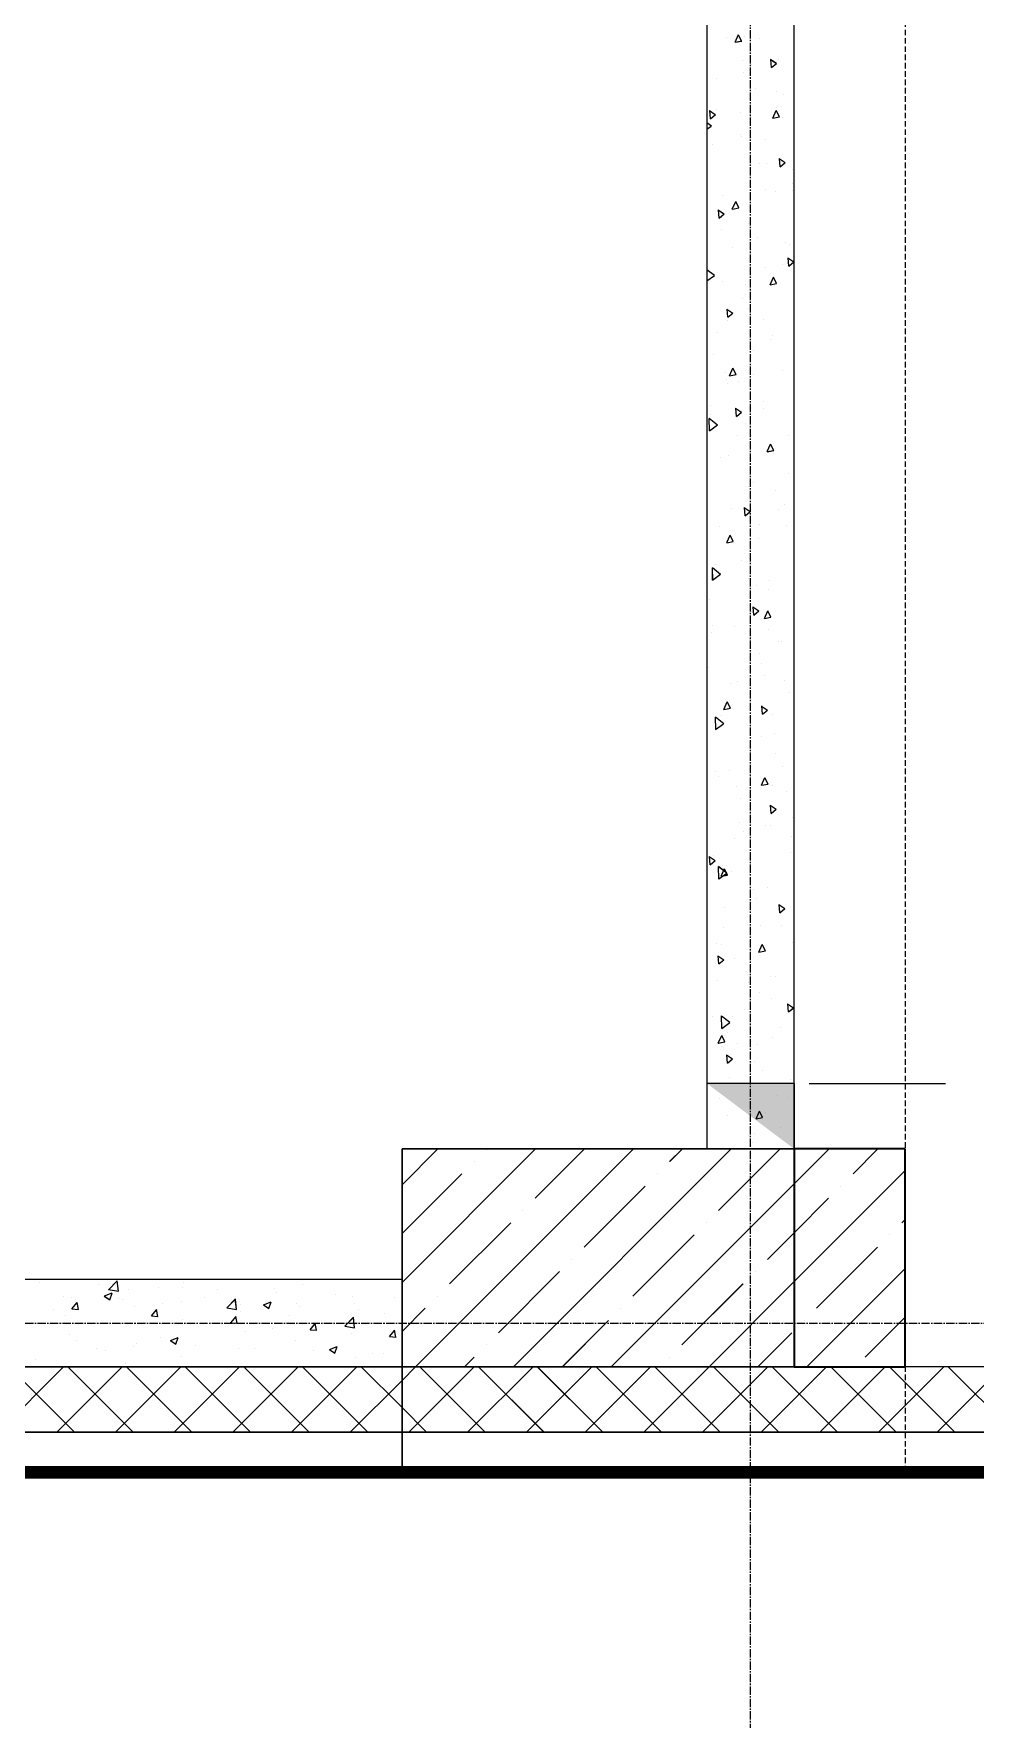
# Model space of a CAD drawing. Header units: millimetres. Extents: x 470010 to 1231400, y -134005 to 421770.
# Drawn here: x 832477 to 834639, y 135304 to 139172 of the extents above; entities that cross this region are included whole.
import ezdxf
from ezdxf.enums import TextEntityAlignment as Align

# ---------------------------------------------------------------- set-up
doc = ezdxf.new("R2010")
doc.units = ezdxf.units.MM
for name, pattern in [('CENTER2', [28.575, 19.05, -3.175, 3.175, -3.175]), ('DASHED', [19.05, 12.7, -6.35]), ('HIDDEN2', [4.7625, 3.175, -1.5875])]:
    doc.linetypes.add(name, pattern=pattern)
doc.layers.get('Defpoints').update_dxf_attribs({"color": 140})
doc.layers.add('АР_Делит', color=120, linetype='Continuous', lineweight=0, plot=False)
for name, color, linetype, lineweight in [('АР_Колонны', 70, 'Continuous', 30), ('АР_Стены ЖБ', 7, 'Continuous', 35), ('АР_Стены ПЕНОблок', 52, 'Continuous', 20), ('АР_Тонкая', 254, 'Continuous', 5), ('АР_Утеплитель', 31, 'Continuous', 0), ('АР_Штриховка', 8, 'Continuous', 0), ('ОВ_Отопление', 30, 'Continuous', 5)]:
    doc.layers.add(name, color=color, linetype=linetype, lineweight=lineweight)
doc.layers.add('РД_Оси_100', color=7, linetype='Continuous', lineweight=0, true_color=0x525252)
doc.styles.add('style1', font='ARIALN.TTF')

# ---------------------------------------------------------------- blocks, each defined once
blk = doc.blocks.new('СОШ_2200_АР_ОСИ_М100_28.05.24')
at = {"layer": 'АР_Делит', "color": 251, "linetype": 'DASHED', "true_color": 0x636466}
blk.add_lwpolyline([(114955, 135155), (114955, -355), (93595.036, -355), (93595.036, 13855), (94145, 13855), (94145, 68320), (66055, 68320), (66055, 13857.73), (83455, 13857.73), (83455, -355), (45245, -355), (45245, 13145), (44695, 13145), (44695, 26755), (45245, 26755), (45245, 68320), (20455, 68320), (20455, 26755), (27955, 26755), (27955, 13145), (-355, 13145), (-355, 100855)], dxfattribs=at)
at = {"layer": 'РД_Оси_100', "color": 251, "linetype": 'CENTER2', "true_color": 0x636466}
for p, q in [((27600, -6155), (27600, 139938.679)), ((-5954.958, 13500), (29555, 13500))]:
    blk.add_line(p, q, dxfattribs=at)
blk = doc.blocks.new('A$C9108343f')
at = {"layer": 'ОВ_Отопление', "linetype": 'Continuous', "lineweight": 5, "true_color": 0x000000}
for points in [[(168504.1, 237129.5), (168304.1, 237129.5), (168404.1, 237054.5)], [(168504.1, 236979.5), (168504.1, 237129.5), (168404.1, 237054.5)]]:
    blk.add_hatch(color=18, dxfattribs=at).paths.add_polyline_path(points, flags=0)
at = {"color": 18, "true_color": 0x000000}
blk.add_line((168538.7, 237129.2, 580), (168851.7, 237129.2, 580), dxfattribs=at)
at = {"layer": 'АР_Колонны', "color": 18, "linetype": 'HIDDEN2', "lineweight": 25, "true_color": 0x000000}
for p, q in [((167604.1, 236979.5), (168504.1, 236979.5)), ((167604.1, 236479.5), (167604.1, 236979.5)), ((168504.1, 236979.5), (168504.1, 236479.5)), ((168504.1, 236479.5), (167604.1, 236479.5))]:
    blk.add_line(p, q, dxfattribs=at)
at = {"layer": 'АР_Колонны', "color": 18, "linetype": 'Continuous', "lineweight": 15, "true_color": 0x000000}
for p, q in [((167604.1, 236979.5), (167604.1, 236479.5)), ((168504.1, 236979.5), (167604.1, 236979.5)), ((168504.1, 236979.5), (167604.1, 236979.5)), ((167604.1, 236979.5), (167604.1, 236479.5)), ((168504.1, 236479.5), (168504.1, 236979.5)), ((168504.1, 236479.5), (168504.1, 236979.5)), ((167604.1, 236479.5), (168504.1, 236479.5)), ((167604.1, 236479.5), (168504.1, 236479.5))]:
    blk.add_line(p, q, dxfattribs=at)
at = {"layer": 'АР_Стены ЖБ', "color": 18, "linetype": 'Continuous', "lineweight": 30, "true_color": 0x000000}
for p, q in [((168504.1, 236979.5), (167604.1, 236979.5)), ((167604.1, 236979.5), (167604.1, 236479.5)), ((168504.1, 236479.5), (168504.1, 236979.5)), ((167604.1, 236479.5), (168504.1, 236479.5))]:
    blk.add_line(p, q, dxfattribs=at)
at = {"layer": 'АР_Стены ЖБ', "color": 18, "linetype": 'Continuous', "lineweight": 35, "true_color": 0x000000}
for p, q in [((168504.1, 236979.5), (168504.1, 236479.5)), ((168759.1, 236979.5), (168504.1, 236979.5)), ((168759.1, 236479.5), (168759.1, 236979.5)), ((168504.1, 236479.5), (168759.1, 236479.5))]:
    blk.add_line(p, q, dxfattribs=at)
at = {"layer": 'АР_Стены ПЕНОблок', "color": 18, "linetype": 'Continuous', "lineweight": 20, "true_color": 0x000000}
for p, q in [((168304.1, 242260), (168304.1, 236979.5)), ((168504.1, 236979.5), (168504.1, 242260)), ((168304.1, 236979.5), (168504.1, 236979.5)), ((167604.1, 236679.5), (148704.1, 236679.5)), ((167604.1, 236479.5), (167604.1, 236679.5)), ((148704.1, 236479.5), (167604.1, 236479.5))]:
    blk.add_line(p, q, dxfattribs=at)
at = {"layer": 'АР_Тонкая', "color": 18, "linetype": 'Continuous', "lineweight": 5, "true_color": 0x000000}
for p, q in [((167604.1, 236329.5), (148704.1, 236329.5)), ((167604.1, 236249.5), (167604.1, 236329.5)), ((186154.1, 236329.5), (167604.1, 236329.5)), ((167604.1, 236329.5), (167604.1, 236249.5)), ((148704.1, 236249.5), (167604.1, 236249.5)), ((167604.1, 236249.5), (148704.1, 236249.5)), ((148704.1, 236224.5), (167604.1, 236224.5)), ((167604.1, 236224.5), (167604.1, 236249.5)), ((167604.1, 236249.5), (186074.1, 236249.5)), ((186074.1, 236249.5), (167604.1, 236249.5)), ((167604.1, 236249.5), (167604.1, 236224.5)), ((167604.1, 236224.5), (186049.1, 236224.5))]:
    blk.add_line(p, q, dxfattribs=at)
at = {"layer": 'АР_Утеплитель', "color": 18, "linetype": 'Continuous', "lineweight": 0, "true_color": 0x000000}
for p, q in [((167604.1, 236479.5), (148704.1, 236479.5)), ((167604.1, 236329.5), (167604.1, 236479.5)), ((186304.1, 236479.5), (167604.1, 236479.5)), ((167604.1, 236479.5), (167604.1, 236329.5)), ((148704.1, 236329.5), (167604.1, 236329.5)), ((167604.1, 236329.5), (186154.1, 236329.5))]:
    blk.add_line(p, q, dxfattribs=at)
at = {"layer": 'АР_Штриховка', "color": 18, "linetype": 'Continuous', "lineweight": 0, "true_color": 0x000000}
for p, q in [((168348.6, 239530.7), (168348.6, 239530.7)), ((168368.8, 239518.9), (168376.5, 239536.3)), ((168368.8, 239518.8), (168383.8, 239521.7)), ((168383.7, 239521.7), (168376.5, 239536.2)), ((168390.9, 239530.9), (168390.9, 239530.9)), ((168424.9, 239526.8), (168424.9, 239526.8)), ((168384.8, 239476.2), (168384.8, 239476.2)), ((168406.2, 239468.8), (168406.2, 239468.8)), ((168463.4, 239469.7), (168450.1, 239478.9)), ((168452.2, 239460.6), (168450.6, 239479.6)), ((168452.2, 239460.6), (168463.9, 239470.4)), ((168467.3, 239479.8), (168467.3, 239479.8)), ((168325, 239435), (168325, 239435)), ((168387, 239448.7), (168387, 239448.7)), ((168453.6, 239463.7), (168453.6, 239463.7)), ((168414.5, 239412.9), (168414.5, 239412.9)), ((168463.8, 239406.8), (168463.8, 239406.8)), ((168480.5, 239399.8), (168480.5, 239399.8)), ((168323.3, 239352.1), (168310, 239361.3)), ((168312.1, 239343.1), (168310.5, 239362.1)), ((168312.1, 239343.1), (168323.8, 239352.9)), ((168326.6, 239363.9), (168326.6, 239363.9)), ((168380.5, 239357.1), (168380.5, 239357.1)), ((168455.3, 239345), (168463.1, 239362.4)), ((168470.3, 239347.8), (168463.1, 239362.3)), ((168314.2, 239326.1), (168304.1, 239334.1)), ((168304.1, 239319.1), (168314, 239326.4)), ((168455.3, 239344.9), (168470.3, 239347.8)), ((168477.1, 239345.7), (168477.1, 239345.7)), ((168316, 239284.5), (168316, 239284.5)), ((168380.6, 239308), (168380.6, 239308)), ((168384.2, 239301.9), (168384.2, 239301.9)), ((168438.1, 239294.8), (168438.1, 239294.8)), ((168425.2, 239240.1), (168425.2, 239240.1)), ((168441.8, 239240), (168441.8, 239240)), ((168483.3, 239241.9), (168470, 239251.1)), ((168472.2, 239232.9), (168470.5, 239251.9)), ((168472.2, 239232.9), (168483.8, 239242.7)), ((168500.7, 239227.6), (168500.7, 239227.6)), ((168304.4, 239195.2), (168304.4, 239195.2)), ((168339.6, 239166.4), (168339.6, 239166.4)), ((168437.4, 239181.2), (168437.4, 239181.2)), ((168461.7, 239176.7), (168461.7, 239176.7)), ((168499.3, 239195), (168499.3, 239195)), ((168499.4, 239178), (168499.4, 239178)), ((168343.2, 239124.4), (168329.9, 239133.6)), ((168332.1, 239115.4), (168330.4, 239134.3)), ((168332.1, 239115.4), (168343.7, 239125.1)), ((168362, 239133.2), (168362, 239133.2)), ((168362.3, 239136.1), (168370.1, 239153.5)), ((168362.4, 239136.1), (168377.3, 239139)), ((168377.3, 239139), (168370.1, 239153.5)), ((168337.4, 239089.4), (168337.4, 239089.4)), ((168338.5, 239117.4), (168338.5, 239117.4)), ((168399.4, 239103.1), (168399.4, 239103.1)), ((168363.2, 239048.3), (168363.2, 239048.3)), ((168419.6, 239071.2), (168419.6, 239071.2)), ((168485.3, 239058.6), (168485.3, 239058.6)), ((168492.9, 239054.2), (168492.9, 239054.2)), ((168477.2, 239009.3), (168477.2, 239009.3)), ((168503.2, 239014.2), (168489.9, 239023.4)), ((168492.1, 239005.2), (168490.4, 239024.2)), ((168492.1, 239005.2), (168503.8, 239015)), ((168321.3, 238983.3), (168304.1, 238996.9)), ((168304.1, 238971.1), (168321.1, 238983.6)), ((168304.1, 238971.3), (168304.1, 238971.3)), ((168340.4, 238969), (168340.4, 238969)), ((168438.2, 239002.8), (168438.2, 239002.8)), ((168448.9, 238962.2), (168456.6, 238979.6)), ((168463.8, 238965), (168456.6, 238979.5)), ((168386.8, 238930.2), (168386.8, 238930.2)), ((168393, 238962.4), (168393, 238962.4)), ((168448.9, 238962.1), (168463.9, 238965)), ((168363.2, 238896.7), (168349.8, 238905.8)), ((168352, 238887.6), (168350.3, 238906.6)), ((168352, 238887.6), (168363.7, 238897.4)), ((168398, 238907.1), (168398, 238907.1)), ((168327.7, 238853.3), (168327.7, 238853.3)), ((168351.4, 238880.1), (168351.4, 238880.1)), ((168433.9, 238883.7), (168433.9, 238883.7)), ((168410.4, 238812.2), (168410.4, 238812.2)), ((168449.8, 238835.6), (168449.8, 238835.6)), ((168455.6, 238845.1), (168455.6, 238845.1)), ((168318.4, 238802.2), (168318.4, 238802.2)), ((168347.2, 238761), (168347.2, 238761)), ((168349.9, 238743.8), (168349.9, 238743.8)), ((168351.3, 238735.2), (168351.3, 238735.2)), ((168355.9, 238753.4), (168363.6, 238770.8)), ((168355.9, 238753.3), (168370.9, 238756.2)), ((168370.9, 238756.2), (168363.7, 238770.7)), ((168376, 238740.2), (168376, 238740.2)), ((168411.9, 238757.5), (168411.9, 238757.5)), ((168478.6, 238766.7), (168478.6, 238766.7)), ((168311.9, 238665.7), (168311.9, 238665.7)), ((168312.3, 238684.3), (168312.3, 238684.3)), ((168383.1, 238668.9), (168369.7, 238678.1)), ((168371.9, 238659.9), (168370.3, 238678.9)), ((168371.9, 238659.9), (168383.6, 238669.7)), ((168433.6, 238678.2), (168433.6, 238678.2)), ((168434, 238694.1), (168434, 238694.1)), ((168328.4, 238640.4), (168309.4, 238655.5)), ((168310.1, 238627.1), (168309.5, 238655.7)), ((168309.7, 238627.2), (168328.2, 238640.7)), ((168391.8, 238644), (168391.8, 238644)), ((168374.9, 238617.1), (168374.9, 238617.1)), ((168405.4, 238616.8), (168405.4, 238616.8)), ((168442.4, 238579.4), (168450.2, 238596.8)), ((168442.5, 238579.3), (168457.4, 238582.2)), ((168457.4, 238582.2), (168450.2, 238596.7)), ((168491.3, 238616.3), (168491.3, 238616.3)), ((168335.9, 238566.2), (168335.9, 238566.2)), ((168353.8, 238571.5), (168353.8, 238571.5)), ((168457.6, 238576), (168457.6, 238576)), ((168305.1, 238521.3), (168305.1, 238521.3)), ((168305.5, 238524.9), (168305.5, 238524.9)), ((168411.4, 238509.5), (168411.4, 238509.5)), ((168491.6, 238529.4), (168491.6, 238529.4)), ((168398.5, 238499), (168398.5, 238499)), ((168462.2, 238490), (168462.2, 238490)), ((168359.4, 238448.1), (168359.4, 238448.1)), ((168403, 238441.2), (168389.7, 238450.4)), ((168391.8, 238432.2), (168390.2, 238451.1)), ((168391.8, 238432.2), (168403.5, 238442)), ((168469, 238447.5), (168469, 238447.5)), ((168481.1, 238457.9), (168481.1, 238457.9)), ((168332.2, 238407.3), (168332.2, 238407.3)), ((168349.5, 238370.6), (168357.2, 238388)), ((168364.4, 238373.4), (168357.2, 238387.9)), ((168362.3, 238398.2), (168362.3, 238398.2)), ((168404.8, 238406.7), (168404.8, 238406.7)), ((168424.3, 238411.9), (168424.3, 238411.9)), ((168487.3, 238410.3), (168487.3, 238410.3)), ((168349.5, 238370.5), (168364.4, 238373.4)), ((168422.1, 238380.9), (168422.1, 238380.9)), ((168335.5, 238297.6), (168316.5, 238312.7)), ((168317.2, 238284.3), (168316.6, 238312.9)), ((168324.4, 238320.1), (168324.4, 238320.1)), ((168383, 238330), (168383, 238330)), ((168389.8, 238345.3), (168389.8, 238345.3)), ((168316.8, 238284.4), (168335.3, 238297.9)), ((168318.1, 238284), (168318.1, 238284)), ((168400.5, 238287.6), (168400.5, 238287.6)), ((168417.9, 238271.1), (168417.9, 238271.1)), ((168447.4, 238283.4), (168447.4, 238283.4)), ((168310.3, 238240.5), (168310.3, 238240.5)), ((168445.7, 238262.8), (168445.7, 238262.8)), ((168406.6, 238211.9), (168406.6, 238211.9)), ((168422.9, 238213.5), (168409.6, 238222.7)), ((168411.8, 238204.4), (168410.1, 238223.4)), ((168411.8, 238204.4), (168423.4, 238214.2)), ((168436, 238196.6), (168443.7, 238214)), ((168436, 238196.6), (168451, 238199.5)), ((168451, 238199.5), (168443.8, 238214)), ((168313.8, 238164.9), (168313.8, 238164.9)), ((168317.9, 238179.3), (168317.9, 238179.3)), ((168367.9, 238178.5), (168367.9, 238178.5)), ((168445.2, 238170.6), (168445.2, 238170.6)), ((168425.5, 238116.5), (168425.5, 238116.5)), ((168469.3, 238144.7), (168469.3, 238144.7)), ((168474.7, 238144.4), (168474.7, 238144.4)), ((168308.1, 238083.6), (168308.1, 238083.6)), ((168430.2, 238093.9), (168430.2, 238093.9)), ((168358.5, 238047.9), (168358.5, 238047.9)), ((168374.7, 238052.6), (168374.7, 238052.6)), ((168436.7, 238066.3), (168436.7, 238066.3)), ((168483.1, 238054.5), (168483.1, 238054.5)), ((168343, 237987.8), (168350.8, 238005.2)), ((168345.6, 238009.8), (168345.6, 238009.8)), ((168358, 237990.6), (168350.8, 238005.1)), ((168492.8, 238026.7), (168492.8, 238026.7)), ((168342.6, 237954.8), (168323.5, 237969.9)), ((168324.3, 237941.5), (168323.7, 237970)), ((168331.7, 237965.5), (168331.7, 237965.5)), ((168336.8, 237974.5), (168336.8, 237974.5)), ((168343, 237987.7), (168358, 237990.6)), ((168442.8, 237985.7), (168429.5, 237994.9)), ((168431.7, 237976.7), (168430, 237995.7)), ((168431.7, 237976.7), (168443.4, 237986.5)), ((168453.8, 237975.8), (168453.8, 237975.8)), ((168323.9, 237941.6), (168342.4, 237955.1)), ((168403.2, 237947.8), (168403.2, 237947.8)), ((168430.3, 237925.5), (168430.3, 237925.5)), ((168458.2, 237933.3), (168458.2, 237933.3)), ((168460.9, 237885.8), (168460.9, 237885.8)), ((168324, 237845.6), (168324, 237845.6)), ((168355.3, 237847.4), (168355.3, 237847.4)), ((168477.4, 237857.7), (168477.4, 237857.7)), ((168330.4, 237833.7), (168330.4, 237833.7)), ((168371.4, 237810.6), (168371.4, 237810.6)), ((168429.6, 237813.9), (168437.3, 237831.3)), ((168429.6, 237813.8), (168444.5, 237816.7)), ((168444.5, 237816.7), (168437.3, 237831.2)), ((168453.9, 237814.2), (168453.9, 237814.2)), ((168381.6, 237783.6), (168381.6, 237783.6)), ((168462.8, 237758), (168449.4, 237767.2)), ((168451.6, 237749), (168449.9, 237768)), ((168487.1, 237798.8), (168487.1, 237798.8)), ((168378.9, 237729.3), (168378.9, 237729.3)), ((168451.6, 237749), (168463.3, 237758.8)), ((168501, 237739.6), (168501, 237739.6)), ((168367.1, 237691.5), (168367.1, 237691.5)), ((168387.2, 237707), (168387.2, 237707)), ((168439.2, 237721.6), (168439.2, 237721.6)), ((168449.2, 237720.7), (168449.2, 237720.7)), ((168498.6, 237697.2), (168498.6, 237697.2)), ((168311.5, 237631.4), (168309.9, 237650.4)), ((168319.8, 237652.3), (168319.8, 237652.3)), ((168496.8, 237659.7), (168496.8, 237659.7)), ((168322.7, 237640.5), (168309.3, 237649.6)), ((168311.5, 237631.4), (168323.2, 237641.2)), ((168349.7, 237612), (168330.6, 237627)), ((168331.3, 237598.6), (168330.8, 237627.2)), ((168331, 237598.8), (168349.5, 237612.3)), ((168336.6, 237605), (168344.3, 237622.4)), ((168351.5, 237607.8), (168344.3, 237622.3)), ((168349.2, 237628.9), (168349.2, 237628.9)), ((168359.7, 237616.8), (168359.7, 237616.8)), ((168336.6, 237604.9), (168351.6, 237607.9)), ((168402.5, 237611.2), (168402.5, 237611.2)), ((168411.8, 237574.5), (168411.8, 237574.5)), ((168442.7, 237579.9), (168442.7, 237579.9)), ((168343.4, 237534.3), (168343.4, 237534.3)), ((168417.3, 237554.8), (168417.3, 237554.8)), ((168482.7, 237530.3), (168469.4, 237539.5)), ((168471.5, 237521.2), (168469.9, 237540.2)), ((168471.5, 237521.2), (168483.2, 237531)), ((168304.4, 237483.4), (168304.4, 237483.4)), ((168342.8, 237488.1), (168342.8, 237488.1)), ((168426.1, 237493.1), (168426.1, 237493.1)), ((168474.9, 237492.8), (168474.9, 237492.8)), ((168325.1, 237451.7), (168325.1, 237451.7)), ((168342.6, 237412.7), (168329.3, 237421.9)), ((168331.4, 237403.7), (168329.8, 237422.7)), ((168337.5, 237448), (168337.5, 237448)), ((168423.1, 237431.1), (168430.9, 237448.5)), ((168423.1, 237431), (168438.1, 237433.9)), ((168438.1, 237433.9), (168430.9, 237448.4)), ((168499.5, 237453.2), (168499.5, 237453.2)), ((168331.4, 237403.7), (168343.1, 237413.5)), ((168367, 237416.2), (168367, 237416.2)), ((168395.1, 237386.1), (168395.1, 237386.1)), ((168328, 237365.3), (168328, 237365.3)), ((168399.6, 237361.4), (168399.6, 237361.4)), ((168449.7, 237375.1), (168449.7, 237375.1)), ((168461.6, 237375.1), (168461.6, 237375.1)), ((168424.8, 237337.2), (168424.8, 237337.2)), ((168452.7, 237324.1), (168452.7, 237324.1)), ((168502.6, 237302.6), (168489.3, 237311.7)), ((168491.5, 237293.5), (168489.8, 237312.5)), ((168491.5, 237293.5), (168503.1, 237303.3)), ((168315.8, 237283.9), (168315.8, 237283.9)), ((168356.8, 237269.1), (168337.7, 237284.2)), ((168338.4, 237255.8), (168337.8, 237284.4)), ((168338.1, 237255.9), (168356.5, 237269.4)), ((168361.7, 237283.3), (168361.7, 237283.3)), ((168390.6, 237298.1), (168390.6, 237298.1)), ((168330.1, 237222.2), (168337.9, 237239.6)), ((168330.2, 237222.2), (168345.1, 237225.1)), ((168345.1, 237225.1), (168337.9, 237239.6)), ((168351.6, 237247.2), (168351.6, 237247.2)), ((168455.2, 237234.3), (168455.2, 237234.3)), ((168473.3, 237257), (168473.3, 237257)), ((168338, 237214.4), (168338, 237214.4)), ((168362.5, 237185), (168349.2, 237194.2)), ((168351.4, 237176), (168349.7, 237194.9)), ((168373.4, 237221.9), (168373.4, 237221.9)), ((168420.5, 237218), (168420.5, 237218)), ((168351.4, 237176), (168363, 237185.8)), ((168414.2, 237180), (168414.2, 237180)), ((168431.1, 237159.9), (168431.1, 237159.9)), ((168355.2, 237142.5), (168355.2, 237142.5)), ((168375.1, 237129.1), (168375.1, 237129.1)), ((168496.8, 237138.9), (168496.8, 237138.9)), ((168333.8, 237095.3), (168333.8, 237095.3)), ((168465.2, 237101.1), (168465.2, 237101.1)), ((168488.7, 237097.9), (168488.7, 237097.9)), ((168351.5, 237055), (168351.5, 237055)), ((168416.7, 237048.3), (168424.4, 237065.7)), ((168416.7, 237048.2), (168431.7, 237051.1)), ((168431.6, 237051.1), (168424.4, 237065.6)), ((168437.8, 237061.9), (168437.8, 237061.9)), ((168398.7, 237011), (168398.7, 237011)), ((168409.1, 236993.1), (168409.1, 236993.1)), ((168412.1, 237015.7), (168412.1, 237015.7)), ((168474, 237029.5), (168474, 237029.5)), ((166772.9, 236673.6), (166772.9, 236673.6)), ((166908.4, 236667.9), (166908.4, 236667.9)), ((166920.9, 236641.9), (166938.7, 236648.7)), ((166930.7, 236656.3), (166950.5, 236676.9)), ((166930.7, 236656.4), (166953.3, 236652.9)), ((166933.5, 236633.1), (166938.6, 236648.5)), ((166953.2, 236652.8), (166950.4, 236676.9)), ((166975.3, 236656), (166975.3, 236656)), ((167044, 236662.2), (167044, 236662.2)), ((167101, 236661.6), (167101, 236661.6)), ((167103.6, 236672.3), (167103.6, 236672.3)), ((167179.6, 236656.4), (167179.6, 236656.4)), ((167311.2, 236659.3), (167311.2, 236659.3)), ((167315.2, 236650.7), (167315.2, 236650.7)), ((167374.8, 236667.7), (167374.8, 236667.7)), ((167450.8, 236645), (167450.8, 236645)), ((166804.7, 236610.7), (166804.7, 236610.7)), ((166826.4, 236639.5), (166826.4, 236639.5)), ((166844.9, 236638.1), (166844.9, 236638.1)), ((166846.5, 236612.3), (166858.8, 236626.9)), ((166846.5, 236612.3), (166861.7, 236611)), ((166861.4, 236610.9), (166858.5, 236626.9)), ((166920.8, 236641.7), (166933.5, 236633.1)), ((166952.9, 236636.2), (166952.9, 236636.2)), ((166962, 236633.8), (166962, 236633.8)), ((166991, 236617.2), (166991, 236617.2)), ((167028.7, 236596.4), (167041, 236611)), ((167043.6, 236595), (167040.6, 236610.9)), ((167054.6, 236625.6), (167054.6, 236625.6)), ((167097.6, 236628.1), (167097.6, 236628.1)), ((167150.8, 236638.2), (167150.8, 236638.2)), ((167201.7, 236614.4), (167224.3, 236610.9)), ((167201.8, 236614.3), (167221.6, 236634.9)), ((167224.3, 236610.7), (167221.5, 236634.9)), ((167232.4, 236606.7), (167232.4, 236606.7)), ((167233.2, 236622.3), (167233.2, 236622.3)), ((167285.9, 236621.5), (167303.7, 236628.3)), ((167285.9, 236621.3), (167298.5, 236612.8)), ((167298.5, 236612.8), (167303.6, 236628.1)), ((167362.8, 236624.6), (167362.8, 236624.6)), ((167368.8, 236616.6), (167368.8, 236616.6)), ((167491.1, 236640.9), (167491.1, 236640.9)), ((167494.3, 236623.6), (167494.3, 236623.6)), ((167504.4, 236610.9), (167504.4, 236610.9)), ((167586.4, 236639.3), (167586.4, 236639.3)), ((166830.6, 236596.1), (166830.6, 236596.1)), ((166972.2, 236571.4), (166972.2, 236571.4)), ((167028.7, 236596.4), (167043.9, 236595.1)), ((167100.5, 236587.7), (167100.5, 236587.7)), ((167198, 236572.7), (167198, 236572.7)), ((167210.9, 236580.5), (167223.2, 236595.1)), ((167210.9, 236580.5), (167226.1, 236579.1)), ((167225.8, 236579.1), (167222.8, 236595)), ((167307.9, 236567.5), (167307.9, 236567.5)), ((167346.1, 236598.1), (167346.1, 236598.1)), ((167393.1, 236564.5), (167405.3, 236579.1)), ((167404.1, 236580.2), (167404.1, 236580.2)), ((167407.9, 236563.1), (167405, 236579)), ((167472.8, 236572.3), (167495.4, 236568.8)), ((167472.9, 236572.2), (167492.7, 236592.8)), ((167495.4, 236568.7), (167492.6, 236592.8)), ((167564.6, 236601.3), (167564.6, 236601.3)), ((166841.8, 236553.6), (166841.8, 236553.6)), ((166857.9, 236538.8), (166857.9, 236538.8)), ((166993.5, 236533.1), (166993.5, 236533.1)), ((167049.9, 236547.3), (167049.9, 236547.3)), ((167072.4, 236539.4), (167085.1, 236530.9)), ((167072.5, 236539.6), (167090.3, 236546.4)), ((167083.9, 236538), (167083.9, 236538)), ((167085.1, 236530.9), (167090.2, 236546.2)), ((167244.4, 236559.2), (167244.4, 236559.2)), ((167359.7, 236540.1), (167359.7, 236540.1)), ((167393.1, 236564.5), (167408.3, 236563.2)), ((167488, 236556.3), (167488, 236556.3)), ((167575.3, 236548.6), (167587.5, 236563.2)), ((167575.3, 236548.6), (167590.5, 236547.2)), ((167590.1, 236547.2), (167587.2, 236563.1)), ((166763.7, 236495.9), (166763.7, 236495.9)), ((166901.7, 236521.9), (166901.7, 236521.9)), ((166924.2, 236517), (166924.2, 236517)), ((166987.7, 236525.4), (166987.7, 236525.4)), ((167097.4, 236503.1), (167097.4, 236503.1)), ((167129.1, 236527.3), (167129.1, 236527.3)), ((167229.3, 236522.2), (167229.3, 236522.2)), ((167264.7, 236521.6), (167264.7, 236521.6)), ((167400.3, 236515.9), (167400.3, 236515.9)), ((167437.5, 236519.1), (167450.1, 236510.5)), ((167437.6, 236519.2), (167455.3, 236526.1)), ((167450.1, 236510.5), (167455.3, 236525.9)), ((167497.7, 236501.1), (167497.7, 236501.1)), ((167535.9, 236510.2), (167535.9, 236510.2)), ((167561.3, 236509.5), (167561.3, 236509.5)), ((166677.2, 236329.5), (166827.2, 236479.5)), ((166852.4, 236329.5), (166702.4, 236479.5)), ((166811.9, 236329.5), (166961.9, 236479.5)), ((166987.1, 236329.5), (166837.1, 236479.5)), ((166946.6, 236329.5), (167096.6, 236479.5)), ((166969.1, 236486.9), (166969.1, 236486.9)), ((167121.8, 236329.5), (166971.8, 236479.5)), ((167081.3, 236329.5), (167231.3, 236479.5)), ((167256.5, 236329.5), (167106.5, 236479.5)), ((167216, 236329.5), (167366, 236479.5)), ((167391.2, 236329.5), (167241.2, 236479.5)), ((167337.3, 236480), (167337.3, 236480)), ((167350.7, 236329.5), (167500.7, 236479.5)), ((167525.9, 236329.5), (167375.9, 236479.5)), ((167604.1, 236386), (167510.6, 236479.5)), ((167604.1, 236448.2), (167635.4, 236479.5)), ((167620.1, 236329.5), (167770.1, 236479.5)), ((167795.3, 236329.5), (167645.3, 236479.5)), ((167754.8, 236329.5), (167904.8, 236479.5)), ((167930, 236329.5), (167780, 236479.5)), ((167889.5, 236329.5), (168039.5, 236479.5)), ((168064.7, 236329.5), (167914.7, 236479.5)), ((168024.2, 236329.5), (168174.2, 236479.5)), ((168199.5, 236329.5), (168049.5, 236479.5)), ((168158.9, 236329.5), (168308.9, 236479.5)), ((168334.2, 236329.5), (168184.2, 236479.5)), ((168293.6, 236329.5), (168443.6, 236479.5)), ((168468.9, 236329.5), (168318.9, 236479.5)), ((168428.3, 236329.5), (168578.3, 236479.5)), ((168603.6, 236329.5), (168453.6, 236479.5)), ((168563, 236329.5), (168713, 236479.5)), ((168738.3, 236329.5), (168588.3, 236479.5)), ((168697.7, 236329.5), (168847.7, 236479.5)), ((168873, 236329.5), (168723, 236479.5)), ((168832.4, 236329.5), (168982.4, 236479.5)), ((169007.7, 236329.5), (168857.7, 236479.5)), ((167485.4, 236329.5), (167604.1, 236448.2)), ((167660.6, 236329.5), (167604.1, 236386)), ((148704.1, 236249.2), (167604.1, 236249.2)), ((148704.1, 236248.2), (167604.1, 236248.2)), ((148704.1, 236247.2), (167604.1, 236247.2)), ((148704.1, 236246.2), (167604.1, 236246.2)), ((148704.1, 236245.2), (167604.1, 236245.2)), ((148704.1, 236244.2), (167604.1, 236244.2)), ((148704.1, 236243.2), (167604.1, 236243.2)), ((148704.1, 236242.2), (167604.1, 236242.2)), ((148704.1, 236241.2), (167604.1, 236241.2)), ((148704.1, 236240.2), (167604.1, 236240.2)), ((148704.1, 236239.2), (167604.1, 236239.2)), ((148704.1, 236238.2), (167604.1, 236238.2)), ((148704.1, 236237.2), (167604.1, 236237.2)), ((148704.1, 236236.2), (167604.1, 236236.2)), ((148704.1, 236235.2), (167604.1, 236235.2)), ((148704.1, 236234.2), (167604.1, 236234.2)), ((148704.1, 236233.2), (167604.1, 236233.2)), ((148704.1, 236232.2), (167604.1, 236232.2)), ((148704.1, 236231.2), (167604.1, 236231.2)), ((148704.1, 236230.2), (167604.1, 236230.2)), ((148704.1, 236229.2), (167604.1, 236229.2)), ((148704.1, 236228.2), (167604.1, 236228.2)), ((148704.1, 236227.2), (167604.1, 236227.2)), ((148704.1, 236226.2), (167604.1, 236226.2)), ((148704.1, 236225.2), (167604.1, 236225.2)), ((167604.1, 236249.2), (186073.8, 236249.2)), ((167604.1, 236248.2), (186072.8, 236248.2)), ((167604.1, 236247.2), (186071.8, 236247.2)), ((167604.1, 236246.2), (186070.8, 236246.2)), ((167604.1, 236245.2), (186069.8, 236245.2)), ((167604.1, 236244.2), (186068.8, 236244.2)), ((167604.1, 236243.2), (186067.8, 236243.2)), ((167604.1, 236242.2), (186066.8, 236242.2)), ((167604.1, 236241.2), (186065.8, 236241.2)), ((167604.1, 236240.2), (186064.8, 236240.2)), ((167604.1, 236239.2), (186063.8, 236239.2)), ((167604.1, 236238.2), (186062.8, 236238.2)), ((167604.1, 236237.2), (186061.8, 236237.2)), ((167604.1, 236236.2), (186060.8, 236236.2)), ((167604.1, 236235.2), (186059.8, 236235.2)), ((167604.1, 236234.2), (186058.8, 236234.2)), ((167604.1, 236233.2), (186057.8, 236233.2)), ((167604.1, 236232.2), (186056.8, 236232.2)), ((167604.1, 236231.2), (186055.8, 236231.2)), ((167604.1, 236230.2), (186054.8, 236230.2)), ((167604.1, 236229.2), (186053.8, 236229.2)), ((167604.1, 236228.2), (186052.8, 236228.2)), ((167604.1, 236227.2), (186051.8, 236227.2)), ((167604.1, 236226.2), (186050.8, 236226.2)), ((167604.1, 236225.2), (186049.8, 236225.2))]:
    blk.add_line(p, q, dxfattribs=at)
at = {"layer": 'АР_Штриховка', "color": 18, "linetype": 'Continuous', "lineweight": 5, "true_color": 0x000000}
for p, q in [((167604.1, 236897.2), (167686.4, 236979.5)), ((167604.1, 236672.7), (167910.9, 236979.5)), ((167635.4, 236479.5), (168135.4, 236979.5)), ((167797.5, 236978.4), (167798.6, 236979.5)), ((167859.9, 236479.5), (168359.9, 236979.5)), ((167909.8, 236866.1), (168023.1, 236979.5)), ((168218.5, 236950.3), (168247.6, 236979.5)), ((168330.7, 236838.1), (168471, 236978.4)), ((168504.1, 236899.2), (168584.4, 236979.5)), ((168639.4, 236922.3), (168696.6, 236979.5)), ((167604.1, 236785), (167741.4, 236922.3)), ((167769.4, 236950.3), (167769.4, 236950.3)), ((168190.4, 236922.3), (168190.4, 236922.3)), ((168504.1, 236674.7), (168759.1, 236929.7)), ((168022, 236753.9), (168162.3, 236894.2)), ((168084.4, 236479.5), (168504.1, 236899.2)), ((168611.3, 236894.2), (168611.3, 236894.2)), ((167881.7, 236838.1), (167881.7, 236838.1)), ((168504.1, 236786.9), (168583.3, 236866.1)), ((167713.3, 236669.7), (167853.6, 236810)), ((168302.7, 236810), (168302.7, 236810)), ((168751.7, 236810), (168759.1, 236817.4)), ((168134.3, 236641.6), (168274.6, 236781.9)), ((168443, 236725.8), (168504.1, 236786.9)), ((168723.6, 236781.9), (168723.6, 236781.9)), ((167994, 236725.8), (167994, 236725.8)), ((168555.2, 236613.6), (168695.5, 236753.9)), ((167825.6, 236557.4), (167965.9, 236697.8)), ((168414.9, 236697.8), (168414.9, 236697.8)), ((168533.4, 236479.5), (168759.1, 236705.2)), ((168246.5, 236529.4), (168386.8, 236669.7)), ((168308.9, 236479.5), (168504.1, 236674.7)), ((167604.1, 236560.5), (167657.2, 236613.6)), ((167685.3, 236641.6), (167685.3, 236641.6)), ((168106.2, 236613.6), (168106.2, 236613.6)), ((167972.1, 236479.5), (168078.1, 236585.5)), ((168527.2, 236585.5), (168527.2, 236585.5)), ((168667.5, 236501.3), (168759.1, 236592.9)), ((167797.5, 236529.4), (167797.5, 236529.4)), ((168421.1, 236479.5), (168499.1, 236557.4)), ((167747.6, 236479.5), (167769.4, 236501.3)), ((168218.5, 236501.3), (168218.5, 236501.3)), ((168757.9, 236479.5), (168759.1, 236480.7))]:
    blk.add_line(p, q, dxfattribs=at)
at = {"layer": 'ОВ_Отопление', "color": 18, "linetype": 'Continuous', "lineweight": 9, "true_color": 0x000000}
for p, q in [((168304.1, 237129.5), (168304.1, 236979.5)), ((168504.1, 237129.5), (168304.1, 237129.5)), ((168504.1, 237129.5), (168504.1, 236979.5)), ((168504.1, 236979.5), (168304.1, 236979.5))]:
    blk.add_line(p, q, dxfattribs=at)
at = {"layer": 'РД_Оси_100'}
blk.add_blockref('СОШ_2200_АР_ОСИ_М100_28.05.24', (140804.1, 223079.5), dxfattribs=at)
at = {"layer": 'Defpoints', "color": 18, "true_color": 0x000000, "style": 'style1'}
for p in [(143949.3, 316089.1), (143975, 281639.5), (143890.4, 273244.7), (143840, 264276.8), (143967.8, 254892.4), (12252, 104178.1), (12382.6, 96023.1)]:
    blk.add_attdef('АР-ПОМЕЩЕНИЕ:НАИМЕНОВАНИЕ', text='', height=100, dxfattribs=at).set_placement(p, align=Align.MIDDLE)
at = {"layer": 'Defpoints', "color": 18, "true_color": 0x000000, "style": 'style1', "flags": 8}
for p in [(143951.3, 279099.1), (143848.3, 269251.1), (143875.3, 260094.2), (144049.7, 250824.7), (163419.3, 238153.4), (155897.5, 237966), (183037.2, 237966), (143342.9, 237876.2)]:
    blk.add_attdef('АР-ПОМЕЩЕНИЕ:НАИМЕНОВАНИЕ', text='', height=100, dxfattribs=at).set_placement(p, align=Align.MIDDLE)

msp = doc.modelspace()

# ---------------------------------------------------------------- hatches: boundary and pattern name
at = {"layer": 'ОВ_Отопление', "linetype": 'Continuous', "lineweight": 5, "true_color": 0x000000}
for points in [[(834222.706, 136763.251), (834022.706, 136763.251), (834122.706, 136688.251)], [(834222.706, 136613.251), (834222.706, 136763.251), (834122.706, 136688.251)]]:
    msp.add_hatch(color=18, dxfattribs=at).paths.add_polyline_path(points, flags=0)

# ---------------------------------------------------------------- linework, layer by layer
at = {"color": 18, "true_color": 0x000000}
msp.add_line((834257.356, 136762.982, 580), (834570.345, 136762.982, 580), dxfattribs=at)
at = {"layer": 'АР_Колонны', "color": 18, "linetype": 'HIDDEN2', "lineweight": 25, "true_color": 0x000000}
for p, q in [((833322.706, 136613.251), (834222.706, 136613.251)), ((833322.706, 136113.251), (833322.706, 136613.251)), ((834222.706, 136613.251), (834222.706, 136113.251)), ((834222.706, 136113.251), (833322.706, 136113.251))]:
    msp.add_line(p, q, dxfattribs=at)
at = {"layer": 'АР_Колонны', "color": 18, "linetype": 'Continuous', "lineweight": 15, "true_color": 0x000000}
for p, q in [((833322.706, 136613.251), (833322.706, 136113.251)), ((834222.706, 136613.251), (833322.706, 136613.251)), ((834222.706, 136613.251), (833322.706, 136613.251)), ((833322.706, 136613.251), (833322.706, 136113.251)), ((834222.706, 136113.251), (834222.706, 136613.251)), ((834222.706, 136113.251), (834222.706, 136613.251)), ((833322.706, 136113.251), (834222.706, 136113.251)), ((833322.706, 136113.251), (834222.706, 136113.251))]:
    msp.add_line(p, q, dxfattribs=at)
at = {"layer": 'АР_Стены ЖБ', "color": 18, "linetype": 'Continuous', "lineweight": 30, "true_color": 0x000000}
for p, q in [((834222.706, 136613.251), (833322.706, 136613.251)), ((833322.706, 136613.251), (833322.706, 136113.251)), ((834222.706, 136113.251), (834222.706, 136613.251)), ((833322.706, 136113.251), (834222.706, 136113.251))]:
    msp.add_line(p, q, dxfattribs=at)
at = {"layer": 'АР_Стены ЖБ', "color": 18, "linetype": 'Continuous', "lineweight": 35, "true_color": 0x000000}
for p, q in [((834222.706, 136613.251), (834222.706, 136113.251)), ((834477.706, 136613.251), (834222.706, 136613.251)), ((834477.706, 136113.251), (834477.706, 136613.251)), ((834222.706, 136113.251), (834477.706, 136113.251))]:
    msp.add_line(p, q, dxfattribs=at)
at = {"layer": 'АР_Стены ПЕНОблок', "color": 18, "linetype": 'Continuous', "lineweight": 20, "true_color": 0x000000}
for p, q in [((834022.706, 141893.781), (834022.706, 136613.251)), ((834222.706, 136613.251), (834222.706, 141893.781)), ((834022.706, 136613.251), (834222.706, 136613.251)), ((833322.706, 136313.251), (814422.706, 136313.251)), ((833322.706, 136113.251), (833322.706, 136313.251)), ((814422.706, 136113.251), (833322.706, 136113.251))]:
    msp.add_line(p, q, dxfattribs=at)
at = {"layer": 'АР_Тонкая', "color": 18, "linetype": 'Continuous', "lineweight": 5, "true_color": 0x000000}
for p, q in [((833322.706, 135963.251), (814422.706, 135963.251)), ((833322.706, 135883.251), (833322.706, 135963.251)), ((851872.706, 135963.251), (833322.706, 135963.251)), ((833322.706, 135963.251), (833322.706, 135883.251)), ((814422.706, 135883.251), (833322.706, 135883.251)), ((833322.706, 135883.251), (814422.706, 135883.251)), ((833322.706, 135858.251), (833322.706, 135883.251)), ((833322.706, 135883.251), (851792.706, 135883.251)), ((851792.706, 135883.251), (833322.706, 135883.251)), ((833322.706, 135883.251), (833322.706, 135858.251)), ((814422.706, 135858.251), (833322.706, 135858.251)), ((833322.706, 135858.251), (851767.706, 135858.251))]:
    msp.add_line(p, q, dxfattribs=at)
at = {"layer": 'АР_Утеплитель', "color": 18, "linetype": 'Continuous', "lineweight": 0, "true_color": 0x000000}
for p, q in [((833322.706, 136113.251), (814422.706, 136113.251)), ((833322.706, 135963.251), (833322.706, 136113.251)), ((852022.706, 136113.251), (833322.706, 136113.251)), ((833322.706, 136113.251), (833322.706, 135963.251)), ((814422.706, 135963.251), (833322.706, 135963.251)), ((833322.706, 135963.251), (851872.706, 135963.251))]:
    msp.add_line(p, q, dxfattribs=at)
at = {"layer": 'АР_Штриховка', "color": 18, "linetype": 'Continuous', "lineweight": 0, "true_color": 0x000000}
for p, q in [((834087.386, 139152.666), (834095.134, 139170.069)), ((834087.413, 139152.592), (834102.373, 139155.5)), ((834102.358, 139155.494), (834095.146, 139169.989)), ((834182.011, 139103.433), (834168.676, 139112.614)), ((834170.85, 139094.4), (834169.19, 139113.378)), ((834170.857, 139094.392), (834182.531, 139104.188)), ((834041.917, 138985.88), (834028.582, 138995.061)), ((834030.755, 138976.847), (834029.095, 138995.824)), ((834030.762, 138976.839), (834042.437, 138986.635)), ((834173.926, 138978.725), (834181.674, 138996.128)), ((834173.953, 138978.651), (834188.913, 138981.559)), ((834188.898, 138981.553), (834181.686, 138996.048)), ((834032.845, 138959.86), (834022.706, 138967.886)), ((834022.706, 138952.885), (834032.635, 138960.147)), ((834201.935, 138875.702), (834188.6, 138884.884)), ((834190.774, 138866.67), (834189.113, 138885.648)), ((834190.781, 138866.662), (834202.455, 138876.458)), ((834080.946, 138769.888), (834088.694, 138787.291)), ((834095.918, 138772.716), (834088.706, 138787.212)), ((834061.841, 138758.15), (834048.506, 138767.331)), ((834050.679, 138749.117), (834049.019, 138768.094)), ((834050.686, 138749.109), (834062.36, 138758.905)), ((834080.973, 138769.815), (834095.933, 138772.723)), ((834039.931, 138617.033), (834022.706, 138630.669)), ((834221.859, 138647.972), (834208.524, 138657.154)), ((834210.697, 138638.94), (834209.037, 138657.918)), ((834210.704, 138638.932), (834222.379, 138648.728)), ((834022.706, 138604.874), (834039.721, 138617.321)), ((834167.486, 138595.947), (834175.234, 138613.35)), ((834167.513, 138595.874), (834182.473, 138598.782)), ((834182.458, 138598.775), (834175.246, 138613.27)), ((834081.765, 138530.419), (834068.43, 138539.601)), ((834070.603, 138521.387), (834068.943, 138540.364)), ((834070.61, 138521.379), (834082.284, 138531.175)), ((834074.506, 138387.11), (834082.254, 138404.513)), ((834089.478, 138389.939), (834082.266, 138404.434)), ((834074.533, 138387.037), (834089.493, 138389.945)), ((834047.018, 138274.207), (834027.977, 138289.279)), ((834028.698, 138260.875), (834028.107, 138289.444)), ((834101.688, 138302.689), (834088.354, 138311.871)), ((834090.527, 138293.657), (834088.866, 138312.634)), ((834090.533, 138293.648), (834102.208, 138303.445)), ((834028.357, 138260.998), (834046.808, 138274.494)), ((834161.046, 138213.169), (834168.794, 138230.572)), ((834161.073, 138213.096), (834176.033, 138216.004)), ((834176.017, 138215.998), (834168.806, 138230.493)), ((834121.612, 138074.959), (834108.277, 138084.141)), ((834110.45, 138065.926), (834108.79, 138084.904)), ((834110.457, 138065.918), (834122.132, 138075.714)), ((834068.066, 138004.333), (834075.814, 138021.736)), ((834083.037, 138007.161), (834075.826, 138021.656)), ((834068.093, 138004.26), (834083.053, 138007.168)), ((834054.105, 137931.38), (834035.063, 137946.453)), ((834035.784, 137918.049), (834035.194, 137946.617)), ((834035.444, 137918.171), (834053.895, 137931.667)), ((834141.536, 137847.229), (834128.201, 137856.411)), ((834130.374, 137838.196), (834128.714, 137857.174)), ((834130.381, 137838.188), (834142.056, 137847.984)), ((834154.606, 137830.391), (834162.354, 137847.794)), ((834154.633, 137830.319), (834169.593, 137833.227)), ((834169.577, 137833.22), (834162.366, 137847.715)), ((834061.626, 137621.555), (834069.374, 137638.958)), ((834061.653, 137621.482), (834076.613, 137624.39)), ((834076.597, 137624.384), (834069.386, 137638.879)), ((834161.46, 137619.499), (834148.125, 137628.681)), ((834150.298, 137610.466), (834148.638, 137629.444)), ((834061.191, 137588.553), (834042.15, 137603.626)), ((834042.871, 137575.222), (834042.28, 137603.791)), ((834042.53, 137575.344), (834060.981, 137588.84)), ((834150.305, 137610.458), (834161.979, 137620.254)), ((834148.166, 137447.613), (834155.914, 137465.016)), ((834148.193, 137447.541), (834163.153, 137450.449)), ((834163.137, 137450.443), (834155.926, 137464.938)), ((834181.384, 137391.769), (834168.049, 137400.95)), ((834170.222, 137382.736), (834168.562, 137401.714)), ((834170.229, 137382.728), (834181.903, 137392.524)), ((834041.289, 137274.216), (834027.954, 137283.397)), ((834030.127, 137265.183), (834028.467, 137284.16)), ((834030.134, 137265.175), (834041.809, 137274.971)), ((834068.278, 137245.726), (834049.236, 137260.799)), ((834049.957, 137232.395), (834049.367, 137260.964)), ((834049.617, 137232.517), (834068.068, 137246.013)), ((834055.186, 137238.777), (834062.934, 137256.18)), ((834055.213, 137238.705), (834070.173, 137241.613)), ((834070.157, 137241.606), (834062.945, 137256.101)), ((834201.307, 137164.039), (834187.973, 137173.22)), ((834190.146, 137155.006), (834188.485, 137173.984)), ((834190.152, 137154.998), (834201.827, 137164.794)), ((834141.726, 137064.836), (834149.474, 137082.239)), ((834156.697, 137067.665), (834149.485, 137082.16)), ((834061.213, 137046.486), (834047.878, 137055.667)), ((834050.051, 137037.453), (834048.391, 137056.43)), ((834050.058, 137037.445), (834061.732, 137047.241)), ((834141.753, 137064.764), (834156.713, 137067.672)), ((834221.231, 136936.309), (834207.896, 136945.49)), ((834210.069, 136927.276), (834208.409, 136946.253)), ((834210.076, 136927.268), (834221.751, 136937.064)), ((834075.364, 136902.9), (834056.323, 136917.972)), ((834057.044, 136889.568), (834056.454, 136918.137)), ((834056.704, 136889.691), (834075.154, 136903.187)), ((834048.746, 136855.999), (834056.494, 136873.402)), ((834048.773, 136855.927), (834063.733, 136858.835)), ((834063.717, 136858.829), (834056.505, 136873.324)), ((834081.137, 136818.756), (834067.802, 136827.937)), ((834069.975, 136809.723), (834068.314, 136828.7)), ((834069.982, 136809.714), (834081.656, 136819.511)), ((834135.286, 136682.058), (834143.034, 136699.461)), ((834150.257, 136684.888), (834143.045, 136699.383)), ((834135.313, 136681.986), (834150.273, 136684.894)), ((832649.323, 136290.06), (832669.107, 136310.679)), ((832671.849, 136286.55), (832669.043, 136310.672)), ((832639.438, 136275.422), (832652.073, 136266.9)), ((832639.523, 136275.61), (832657.308, 136282.437)), ((832649.276, 136290.161), (832671.866, 136286.657)), ((832652.077, 136266.9), (832657.227, 136282.249)), ((832565.155, 136246.088), (832580.337, 136244.759)), ((832565.156, 136246.098), (832577.401, 136260.691)), ((832580.008, 136244.698), (832577.071, 136260.62)), ((832747.34, 136230.159), (832759.586, 136244.752)), ((832762.192, 136228.759), (832759.255, 136244.68)), ((832920.355, 136248.119), (832942.945, 136244.615)), ((832920.402, 136248.018), (832940.186, 136268.637)), ((832942.928, 136244.507), (832940.122, 136268.629)), ((833004.469, 136255.08), (833017.104, 136246.558)), ((833004.554, 136255.268), (833022.339, 136262.095)), ((833017.108, 136246.557), (833022.258, 136261.906)), ((832747.34, 136230.148), (832762.522, 136228.82)), ((832929.524, 136214.209), (832944.706, 136212.881)), ((832929.525, 136214.22), (832941.77, 136228.813)), ((832944.376, 136212.82), (832941.439, 136228.741)), ((833111.709, 136198.27), (833126.891, 136196.942)), ((833111.71, 136198.281), (833123.955, 136212.874)), ((833126.56, 136196.881), (833123.623, 136212.802)), ((833191.434, 136206.077), (833214.024, 136202.573)), ((833191.481, 136205.976), (833211.265, 136226.595)), ((833214.007, 136202.465), (833211.201, 136226.587)), ((833293.894, 136182.342), (833306.14, 136196.935)), ((833308.744, 136180.941), (833305.807, 136196.863)), ((832791.053, 136173.157), (832803.687, 136164.635)), ((832791.138, 136173.345), (832808.922, 136180.172)), ((832803.691, 136164.635), (832808.841, 136179.984)), ((833156.169, 136153.003), (833173.953, 136159.83)), ((833168.722, 136144.292), (833173.872, 136159.641)), ((833293.894, 136182.331), (833309.076, 136181.003)), ((833156.083, 136152.815), (833168.718, 136144.293)), ((832395.765, 135963.251), (832545.765, 136113.251)), ((832571.024, 135963.251), (832421.024, 136113.251)), ((832530.469, 135963.251), (832680.469, 136113.251)), ((832705.728, 135963.251), (832555.728, 136113.251)), ((832665.173, 135963.251), (832815.173, 136113.251)), ((832840.432, 135963.251), (832690.432, 136113.251)), ((832799.877, 135963.251), (832949.877, 136113.251)), ((832975.136, 135963.251), (832825.136, 136113.251)), ((832934.58, 135963.251), (833084.58, 136113.251)), ((833109.84, 135963.251), (832959.84, 136113.251)), ((833069.284, 135963.251), (833219.284, 136113.251)), ((833244.544, 135963.251), (833094.544, 136113.251)), ((833203.988, 135963.251), (833322.706, 136081.968)), ((833322.706, 136019.792), (833229.248, 136113.251)), ((833322.706, 136081.968), (833353.988, 136113.251)), ((833338.692, 135963.251), (833488.692, 136113.251)), ((833513.951, 135963.251), (833363.951, 136113.251)), ((833473.396, 135963.251), (833623.396, 136113.251)), ((833648.655, 135963.251), (833498.655, 136113.251)), ((833608.1, 135963.251), (833758.1, 136113.251)), ((833783.359, 135963.251), (833633.359, 136113.251)), ((833742.804, 135963.251), (833892.804, 136113.251)), ((833918.063, 135963.251), (833768.063, 136113.251)), ((833877.507, 135963.251), (834027.507, 136113.251)), ((834052.767, 135963.251), (833902.767, 136113.251)), ((834012.211, 135963.251), (834162.211, 136113.251)), ((834187.471, 135963.251), (834037.471, 136113.251)), ((834146.915, 135963.251), (834296.915, 136113.251)), ((834322.174, 135963.251), (834172.174, 136113.251)), ((834281.619, 135963.251), (834431.619, 136113.251)), ((834456.878, 135963.251), (834306.878, 136113.251)), ((834416.323, 135963.251), (834566.323, 136113.251)), ((834591.582, 135963.251), (834441.582, 136113.251)), ((834551.027, 135963.251), (834701.027, 136113.251)), ((834726.286, 135963.251), (834576.286, 136113.251)), ((833379.248, 135963.251), (833322.706, 136019.792)), ((814422.706, 135883), (833322.706, 135883)), ((833322.706, 135883), (851792.455, 135883)), ((814422.706, 135882), (833322.706, 135882)), ((814422.706, 135881), (833322.706, 135881)), ((814422.706, 135880), (833322.706, 135880)), ((814422.706, 135879), (833322.706, 135879)), ((814422.706, 135878), (833322.706, 135878)), ((814422.706, 135877), (833322.706, 135877)), ((814422.706, 135876), (833322.706, 135876)), ((814422.706, 135875), (833322.706, 135875)), ((814422.706, 135874), (833322.706, 135874)), ((814422.706, 135873), (833322.706, 135873)), ((814422.706, 135872), (833322.706, 135872)), ((814422.706, 135871), (833322.706, 135871)), ((814422.706, 135870), (833322.706, 135870)), ((814422.706, 135869), (833322.706, 135869)), ((814422.706, 135868), (833322.706, 135868)), ((814422.706, 135867), (833322.706, 135867)), ((814422.706, 135866), (833322.706, 135866)), ((814422.706, 135865), (833322.706, 135865)), ((814422.706, 135864), (833322.706, 135864)), ((814422.706, 135863), (833322.706, 135863)), ((814422.706, 135862), (833322.706, 135862)), ((814422.706, 135861), (833322.706, 135861)), ((814422.706, 135860), (833322.706, 135860)), ((814422.706, 135859), (833322.706, 135859)), ((833322.706, 135882), (851791.455, 135882)), ((833322.706, 135881), (851790.455, 135881)), ((833322.706, 135880), (851789.455, 135880)), ((833322.706, 135879), (851788.455, 135879)), ((833322.706, 135878), (851787.455, 135878)), ((833322.706, 135877), (851786.455, 135877)), ((833322.706, 135876), (851785.455, 135876)), ((833322.706, 135875), (851784.455, 135875)), ((833322.706, 135874), (851783.455, 135874)), ((833322.706, 135873), (851782.455, 135873)), ((833322.706, 135872), (851781.455, 135872)), ((833322.706, 135871), (851780.455, 135871)), ((833322.706, 135870), (851779.455, 135870)), ((833322.706, 135869), (851778.455, 135869)), ((833322.706, 135868), (851777.455, 135868)), ((833322.706, 135867), (851776.455, 135867)), ((833322.706, 135866), (851775.455, 135866)), ((833322.706, 135865), (851774.455, 135865)), ((833322.706, 135864), (851773.455, 135864)), ((833322.706, 135863), (851772.455, 135863)), ((833322.706, 135862), (851771.455, 135862)), ((833322.706, 135861), (851770.455, 135861)), ((833322.706, 135860), (851769.455, 135860)), ((833322.706, 135859), (851768.455, 135859))]:
    msp.add_line(p, q, dxfattribs=at)
at = {"layer": 'АР_Штриховка', "color": 18, "linetype": 'Continuous', "lineweight": 5, "true_color": 0x000000}
for p, q in [((833322.706, 136530.981), (833404.975, 136613.251)), ((833322.706, 136306.475), (833629.482, 136613.251)), ((833353.988, 136113.251), (833853.988, 136613.251)), ((833516.124, 136612.146), (833517.229, 136613.251)), ((833578.495, 136113.251), (834078.495, 136613.251)), ((833628.377, 136499.893), (833741.735, 136613.251)), ((833937.074, 136584.083), (833966.241, 136613.251)), ((834049.327, 136471.83), (834189.643, 136612.146)), ((834222.706, 136532.955), (834303.001, 136613.25)), ((834358.024, 136556.019), (834415.255, 136613.25)), ((833322.706, 136418.728), (833459.998, 136556.02)), ((834222.706, 136308.449), (834477.706, 136563.449)), ((833740.631, 136387.64), (833880.947, 136527.956)), ((833803.001, 136113.251), (834222.706, 136532.956)), ((834222.706, 136420.702), (834301.897, 136499.892)), ((833431.934, 136303.45), (833572.251, 136443.766)), ((834470.277, 136443.766), (834477.706, 136451.195)), ((833852.884, 136275.387), (833993.2, 136415.703)), ((834161.58, 136359.577), (834222.706, 136420.702)), ((834273.834, 136247.323), (834414.15, 136387.639)), ((833544.188, 136191.197), (833684.504, 136331.513)), ((834027.507, 136113.251), (834222.706, 136308.449)), ((834252.014, 136113.25), (834477.706, 136338.942)), ((833965.137, 136163.133), (834105.454, 136303.45)), ((833322.706, 136194.222), (833375.808, 136247.323)), ((833690.748, 136113.251), (833796.757, 136219.26)), ((834386.087, 136135.07), (834477.706, 136226.689)), ((834139.761, 136113.251), (834217.707, 136191.197)), ((833466.241, 136113.251), (833488.061, 136135.07)), ((834476.521, 136113.25), (834477.706, 136114.436))]:
    msp.add_line(p, q, dxfattribs=at)
at = {"layer": 'ОВ_Отопление', "color": 18, "linetype": 'Continuous', "lineweight": 9, "true_color": 0x000000}
for p, q in [((834022.706, 136763.251), (834022.706, 136613.251)), ((834222.706, 136763.251), (834022.706, 136763.251)), ((834222.706, 136763.251), (834222.706, 136613.251)), ((834222.706, 136613.251), (834022.706, 136613.251))]:
    msp.add_line(p, q, dxfattribs=at)

# ---------------------------------------------------------------- block references
msp.add_blockref('A$C9108343f', (665718.612, -100366.242))
at = {"layer": 'РД_Оси_100'}
msp.add_blockref('СОШ_2200_АР_ОСИ_М100_28.05.24', (806522.706, 122713.251), dxfattribs=at)

doc.saveas('drawing.dxf')
